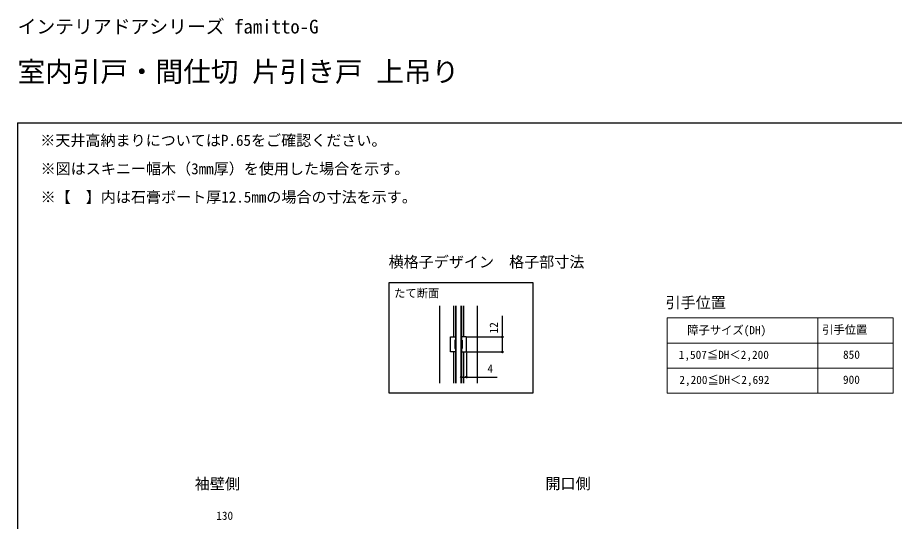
# Model space of a CAD drawing. Units: millimetres, scale not verified. Extents: x -525 to 525, y -808 to 806.
# Drawn here: x -525 to 174, y 404 to 806 of the extents above; entities that cross this region are included whole.
import ezdxf
from ezdxf.enums import TextEntityAlignment as Align

# ---------------------------------------------------------------- set-up
doc = ezdxf.new("R2010")
doc.units = ezdxf.units.MM
doc.header["$LTSCALE"] = 4
doc.layers.add('0-1_TABLE1', color=7, linetype='Continuous', lineweight=18)
for name, color, linetype in [('0-2_USER1', 3, 'Continuous'), ('0-3_YKK_11', 7, 'Continuous'), ('0-4_YKK_12', 2, 'Continuous'), ('0-5_YKK_13', 4, 'Continuous'), ('0-7_YKK_D', 6, 'Continuous'), ('0-8_YKK_ZWAK', 7, 'Continuous')]:
    doc.layers.add(name, color=color, linetype=linetype)
doc.styles.add('ＭＳ ゴシック', font='')
doc.styles.get('ＭＳ ゴシック').set_extended_font_data('MS Gothic')

msp = doc.modelspace()

# ---------------------------------------------------------------- linework, layer by layer
at = {"layer": '0-1_TABLE1'}
for p, q in [((-7.207, 566.054), (172.793, 566.054)), ((-7.207, 566.054), (-7.207, 506.054)), ((112.793, 566.054), (112.793, 506.054)), ((172.793, 566.054), (172.793, 506.054)), ((-7.207, 546.054), (172.793, 546.054)), ((-7.207, 526.054), (172.793, 526.054))]:
    msp.add_line(p, q, dxfattribs=at)
msp.add_lwpolyline([(-7.207, 506.054), (112.793, 506.054), (172.793, 506.054)], dxfattribs=at)
at = {"layer": '0-3_YKK_11'}
for points in [[(-179.88, 538.959), (-179.88, 550.959), (-175.88, 550.959), (-175.88, 548.259), (-176.58, 548.259), (-176.58, 541.659), (-175.88, 541.659), (-175.88, 538.959)], [(-167.28, 538.959), (-167.28, 550.959), (-171.28, 550.959), (-171.28, 548.259), (-170.58, 548.259), (-170.58, 541.659), (-171.28, 541.659), (-171.28, 538.959)]]:
    msp.add_lwpolyline(points, close=True, dxfattribs=at)
at = {"layer": '0-4_YKK_12'}
for p, q in [((-188.58, 575.869), (-188.58, 514.049)), ((-177.58, 575.869), (-177.58, 550.959)), ((-175.88, 575.869), (-175.88, 514.049)), ((-171.28, 575.869), (-171.28, 514.049)), ((-169.58, 575.869), (-169.58, 550.959)), ((-158.58, 575.869), (-158.58, 514.049)), ((-177.58, 538.959), (-177.58, 514.049)), ((-169.58, 538.959), (-169.58, 514.049))]:
    msp.add_line(p, q, dxfattribs=at)
msp.add_lwpolyline([(-228.77, 594.365), (-114.411, 594.365), (-114.411, 506.054), (-228.77, 506.054)], close=True, dxfattribs=at)
at = {"layer": '0-5_YKK_13'}
for p, q in [((-175.58, 575.869), (-175.58, 514.049)), ((-171.58, 575.869), (-171.58, 514.049))]:
    msp.add_line(p, q, dxfattribs=at)
at = {"layer": '0-7_YKK_D'}
for p, q in [((-166.78, 550.959), (-137.58, 550.959)), ((-171.28, 538.259), (-171.28, 517.959)), ((-167.28, 538.459), (-167.28, 517.959)), ((-166.78, 538.959), (-137.58, 538.959))]:
    msp.add_line(p, q, dxfattribs=at)
for points in [[(-138.58, 538.959), (-138.58, 550.959), (-138.58, 567.754)], [(-171.28, 518.959), (-167.28, 518.959), (-142.835, 518.959)]]:
    msp.add_lwpolyline(points, dxfattribs=at)
for centre in [(-138.58, 550.959), (-138.58, 538.959), (-171.28, 518.959), (-167.28, 518.959)]:
    msp.add_circle(centre, 0.637, dxfattribs=at)
at = {"layer": '0-8_YKK_ZWAK'}
for q in [(-525, -808.4), (525, 721.6)]:
    msp.add_line((-525, 721.6), q, dxfattribs=at)

# ---------------------------------------------------------------- texts
at = {"layer": '0-1_TABLE1', "style": 'ＭＳ ゴシック'}
for s, p in [('障子サイズ(DH)', (8.739, 551.068)), ('引手位置', (116.278, 551.4)), ('1,507≦DH＜2,200', (1.963, 531.426)), ('850', (132.898, 531.554)), ('2,200≦DH＜2,692', (2.423, 511.426)), ('900', (132.847, 511.554))]:
    msp.add_text(s, height=6.598, dxfattribs=at).set_placement(p, align=Align.BOTTOM_LEFT)
at = {"layer": '0-2_USER1', "style": 'ＭＳ ゴシック'}
for s, height, p in [('インテリアドアシリーズ famitto-G ', 11, (-525, 789.6)), ('室内引戸・間仕切 片引き戸 上吊り', 16.13, (-525, 749.6)), ('※天井高納まりについてはP.65をご確認ください。', 8.798, (-506.889, 700.675)), ('※図はスキニー幅木（3mm厚）を使用した場合を示す。', 8.798, (-506.636, 678.033)), ('※【\u3000】内は石膏ボート厚12.5mmの場合の寸法を示す。', 8.798, (-506.636, 655.442)), ('横格子デザイン\u3000格子部寸法', 8.798, (-229.248, 603.697)), ('たて断面', 6.598, (-224.849, 580.51)), ('引手位置', 8.798, (-8.519, 571.294)), ('袖壁側', 8.798, (-383.747, 426.794)), ('開口側', 8.798, (-104.271, 426.998))]:
    msp.add_text(s, height=height, dxfattribs=at).set_placement(p, align=Align.BOTTOM_LEFT)
at = {"layer": '0-7_YKK_D', "style": 'ＭＳ ゴシック'}
msp.add_text('12', height=6.598, rotation=90, dxfattribs=at).set_placement((-140.18, 553.728), align=Align.BOTTOM_LEFT)
for s, p in [('4', (-150.471, 520.459)), ('130', (-366.653, 403.1))]:
    msp.add_text(s, height=6.598, dxfattribs=at).set_placement(p, align=Align.BOTTOM_LEFT)

doc.saveas('drawing.dxf')
